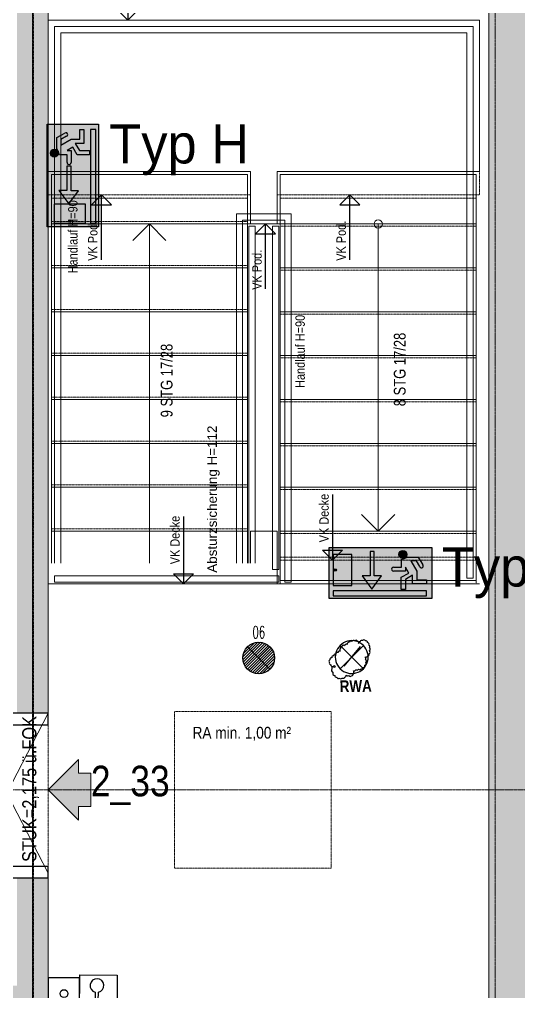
# Model space of a CAD drawing. Header units: millimetres. Extents: x -6934 to 80071, y -6018 to 26687.
# Drawn here: x 11667 to 14850, y 17163 to 23365 of the extents above; entities that cross this region are included whole.
import ezdxf
from ezdxf.enums import TextEntityAlignment as Align

# ---------------------------------------------------------------- set-up
doc = ezdxf.new("R2010")
doc.units = ezdxf.units.MM
for name, pattern in [('ALL_S18', [0.1, 0, -0.1]), ('AUSGEZOGEN', [0]), ('PUNKT2_S9', [0.35, 0.15, -0.1, 0, -0.1]), ('STRICHPUNKT2_S5', [0.48, 0.35, -0.13]), ('VERDECKT2_S2', [0.18, 0.1, -0.08])]:
    doc.linetypes.add(name, pattern=pattern)
for name, color, linetype, lineweight in [('Achsen', 30, 'STRICHPUNKT2_S5', 20), ('Beschriften', 7, 'AUSGEZOGEN', 13), ('Beschriftung Stiege', 7, 'AUSGEZOGEN', 13), ('Brandrauchentlüftung', 7, 'AUSGEZOGEN', 13), ('Decke', 7, 'AUSGEZOGEN', 25), ('Gefällebeton', 7, 'AUSGEZOGEN', 13), ('Geländer_ Handlauf', 7, 'AUSGEZOGEN', 13), ('Raum-Top-Beschriftung', 7, 'AUSGEZOGEN', 13), ('Text 1_1000', 7, 'AUSGEZOGEN', 13), ('Text 1_50', 7, 'AUSGEZOGEN', 13), ('Treppe', 7, 'AUSGEZOGEN', 13), ('Türen', 7, 'AUSGEZOGEN', 13), ('Wand Beton tragend', 253, 'AUSGEZOGEN', 35)]:
    doc.layers.add(name, color=color, linetype=linetype, lineweight=lineweight)
for name, color, linetype, true_color in [('din_SIBEL_10_emergency_lighting', 114, 'Continuous', 0x20a956), ('E_Aussparungen', 1, 'Continuous', 0xff0a0a), ('E_Beleuchtungstyp', 32, 'Continuous', 0xd05d0b), ('E_BMA', 1, 'Continuous', 0xff0f0f), ('E_Rauchmelder', 1, 'Continuous', 0xfb0404), ('ET_LEGENDE - Wohnung$0$810_AV_LE____T', 30, 'Continuous', 0xff870f)]:
    doc.layers.add(name, color=color, linetype=linetype, true_color=true_color)
doc.layers.add('din_SIBEL_51_typenumber', color=150, linetype='Continuous')
doc.layers.add('Feuerwehr', color=1, linetype='ALL_S18')
for name, color, linetype, lineweight, true_color in [('E_Bereiche', 1, 'Continuous', 25, 0xff0000), ('ET_SY_ATT1_T', 28, 'Continuous', 20, 0x0a0a0a), ('ET_SY_ATT2_T', 250, 'Continuous', 20, 0x141414), ('ET_SY_ATT3_T', 250, 'Continuous', 20, 0x121212)]:
    doc.layers.add(name, color=color, linetype=linetype, lineweight=lineweight, true_color=true_color)
doc.styles.add('ARIAL', font='arial.ttf')
doc.styles.add('ELEKTRO', font='ISOCP.SHX')
doc.styles.add('ET_LEGENDE - Wohnung$0$ROMANS', font='romans.shx', dxfattribs={"width": 0.6})
doc.styles.add('OIE-STANDARD', font='techb___.ttf')

# ---------------------------------------------------------------- blocks, each defined once
blk = doc.blocks.new('*U43')
h = blk.add_hatch()
h.set_pattern_fill('ANSI31', color=256, scale=5, style=0)
edge = h.paths.add_edge_path()
edge.add_arc((0, 0), 128.2, 0, 360)
at = {"color": 7}
for p, q in [((-90.7, 90.7), (90.7, -90.7)), ((-90.7, -90.7), (90.7, 90.7))]:
    blk.add_line(p, q, dxfattribs=at)
blk.add_circle((0, 0), 128.2, dxfattribs=at)
at = {"style": 'ET_LEGENDE - Wohnung$0$ROMANS', "width": 0.6, "flags": 1}
for tag, p in [('RAUMBUCHNUMMER', (1420.4, 2381.2)), ('ANLAGE', (1420.4, 2231.2))]:
    blk.add_attdef(tag, text='', height=100, dxfattribs=at).set_placement(p, align=Align.MIDDLE)
for tag, p in [('TEILANLAGE_NR', (1420.4, 2081.2)), ('KOMPONENTE', (1420.4, 1931.2)), ('KOMPONENTE_NR', (1420.4, 1781.2)), ('BEZEICHNUNG', (1420.4, 1631.2)), ('TYP', (1420.4, 1481.2)), ('HERSTELLER', (1420.4, 1331.2)), ('MODEL', (1420.4, 1181.2)), ('LEISTUNG_MAX', (1420.4, 1031.2)), ('SPEZIFISCH_1', (1420.4, 881.2)), ('SPEZIFISCH_2', (1420.4, 731.2)), ('SPEZIFISCH_3', (1420.4, 581.2)), ('SPEZIFISCH_4', (1420.4, 431.2)), ('SPEZIFISCH_5', (1420.4, 281.2)), ('GEWERKE_CODE', (1420.4, 131.2)), ('LV_POS', (1420.4, -18.8)), ('ZAEHLER', (1420.4, -168.8)), ('PLATZHALTER_1', (1420.4, -318.8)), ('PLATZHALTER_2', (1420.4, -468.8)), ('PLATZHALTER_3', (1420.4, -618.8)), ('JOBLISTE_VDMA', (1420.4, -768.8)), ('ET_SPEZIFISCH_1', (1420.4, -918.8)), ('ET_SPEZIFISCH_2', (1420.4, -1068.8)), ('ET_SPEZIFISCH_3', (1420.4, -1218.8)), ('ET_SPEZIFISCH_4', (1420.4, -1368.8)), ('ET_SPEZIFISCH_5', (1420.4, -1518.8)), ('ET_SPEZIFISCH_6', (1420.4, -1668.8)), ('ET_SPEZIFISCH_7', (1420.4, -1818.8))]:
    blk.add_attdef(tag, text='', height=100, dxfattribs=at).set_placement(p, align=Align.MIDDLE_CENTER)
at = {"layer": 'ET_LEGENDE - Wohnung$0$810_AV_LE____T', "style": 'ET_LEGENDE - Wohnung$0$ROMANS', "width": 0.6}
blk.add_attdef('NAME', text='', height=100, dxfattribs=at).set_placement((0, 128.2), align=Align.BOTTOM_CENTER)
blk = doc.blocks.new('ET_BS_DKM')
blk.add_lwpolyline([(-0.1, 0), (0.1, 0), (0.1, 0.2), (-0.1, 0.2)], close=True)
blk.add_circle((0, 0.1), 0.025)
at = {"layer": 'ET_SY_ATT1_T', "color": 0, "style": 'ELEKTRO', "width": 0.9}
blk.add_attdef('STRKR', text='', height=0.125, dxfattribs=at).set_placement((0.15, 0.1), align=Align.MIDDLE_LEFT)
at = {"layer": 'ET_SY_ATT2_T', "color": 0, "style": 'ELEKTRO', "width": 0.9}
for tag, p in [('HOEHE', (-0.15, 0.1)), ('TYP', (-0.15, -0.025)), ('LSTG', (-0.15, -0.15))]:
    blk.add_attdef(tag, text='', height=0.1, dxfattribs=at).set_placement(p, align=Align.MIDDLE_RIGHT)
at = {"layer": 'ET_SY_ATT3_T', "color": 0, "style": 'ELEKTRO', "width": 0.9}
for tag, p in [('SONSTIGES', (0.15, -0.0375)), ('MONTAGE', (0.15, -0.1625))]:
    blk.add_attdef(tag, text='', height=0.1, dxfattribs=at).set_placement(p, align=Align.MIDDLE_LEFT)
at = {"layer": 'ET_SY_ATT3_T', "color": 0, "style": 'ELEKTRO', "width": 0.9, "flags": 1}
for tag, p in [('BEZEICH', (0.15, -0.2875)), ('RAUM', (0.15, -0.4125))]:
    blk.add_attdef(tag, text='', height=0.1, dxfattribs=at).set_placement(p, align=Align.MIDDLE_LEFT)
at = {"layer": 'ET_SY_ATT3_T', "style": 'ELEKTRO', "width": 0.9, "flags": 1}
blk.add_attdef('INST', text='', height=0.1, dxfattribs=at).set_placement((0.15, -0.5375), align=Align.MIDDLE_LEFT)
blk = doc.blocks.new('*U63')
blk.add_lwpolyline([(-100, 100), (100, 100), (100, -100), (-100, -100)], close=True)
at = {"linetype": 'ByBlock'}
blk.add_lwpolyline([(-17.3, 8.3), (-17.3, -77.7), (24.3, -77.7), (24.3, -64.5), (2.1, -64.5), (2.1, -57.6), (24.3, -57.6), (24.3, -49.9), (2.1, -49.9), (2.1, -43.7), (24.3, -43.7), (24.3, -36.7), (0, -36.7), (0, 7.8)], dxfattribs=at)
blk.add_arc((-7.7, 43.3), 36.3, 282.3256, 254.6725, dxfattribs=at)
at = {"style": 'ET_LEGENDE - Wohnung$0$ROMANS', "width": 0.6, "flags": 1}
for tag, p in [('RAUMBUCHNUMMER', (-0.2, -465.7)), ('ANLAGE', (-0.2, -615.7))]:
    blk.add_attdef(tag, text='', height=100, dxfattribs=at).set_placement(p, align=Align.MIDDLE)
for tag, p in [('TEILANLAGE_NR', (-0.2, -765.7)), ('KOMPONENTE', (-0.2, -915.7)), ('KOMPONENTE_NR', (-0.2, -1065.7)), ('BEZEICHNUNG', (-0.2, -1215.7)), ('TYP', (-0.2, -1365.7)), ('HERSTELLER', (-0.2, -1515.7)), ('MODEL', (-0.2, -1665.7)), ('LEISTUNG_MAX', (-0.2, -1815.7)), ('SPEZIFISCH_1', (-0.2, -1965.7)), ('SPEZIFISCH_2', (-0.2, -2115.7)), ('SPEZIFISCH_3', (-0.2, -2265.7)), ('SPEZIFISCH_4', (-0.2, -2415.7)), ('SPEZIFISCH_5', (-0.2, -2565.7)), ('GEWERKE_CODE', (-0.2, -2715.7)), ('LV_POS', (-0.2, -2865.7)), ('ZAEHLER', (-0.2, -3015.7)), ('PLATZHALTER_1', (-0.2, -3165.7)), ('PLATZHALTER_2', (-0.2, -3315.7)), ('PLATZHALTER_3', (-0.2, -3465.7)), ('JOBLISTE_VDMA', (-0.2, -3615.7)), ('ET_SPEZIFISCH_1', (-0.2, -3765.7)), ('ET_SPEZIFISCH_2', (-0.2, -3915.7)), ('ET_SPEZIFISCH_3', (-0.2, -4065.7)), ('ET_SPEZIFISCH_4', (-0.2, -4215.7)), ('ET_SPEZIFISCH_5', (-0.2, -4365.7)), ('ET_SPEZIFISCH_6', (-0.2, -4515.7)), ('ET_SPEZIFISCH_7', (-0.2, -4665.7))]:
    blk.add_attdef(tag, text='', height=100, dxfattribs=at).set_placement(p, align=Align.MIDDLE_CENTER)
blk = doc.blocks.new('Brandmelder-A0QFUJWP4H', base_point=(-421.957, 194.859))
at = {"color": 0, "linetype": 'ByBlock', "lineweight": -2, "ltscale": 0.25}
for p, q in [((-421.649, 196.651), (-421.74, 196.547)), ((-421.546, 196.741), (-421.649, 196.651)), ((-420.907, 195.908), (-421.649, 196.651)), ((-421.432, 196.817), (-421.546, 196.741)), ((-421.309, 196.878), (-421.432, 196.817)), ((-421.179, 196.922), (-421.309, 196.878)), ((-421.044, 196.949), (-421.179, 196.922)), ((-420.907, 196.958), (-421.044, 196.949)), ((-420.77, 196.949), (-420.907, 196.958)), ((-420.907, 195.909), (-420.165, 196.651)), ((-420.635, 196.922), (-420.77, 196.949)), ((-420.505, 196.878), (-420.635, 196.922)), ((-420.382, 196.817), (-420.505, 196.878)), ((-420.268, 196.741), (-420.382, 196.817)), ((-420.165, 196.651), (-420.268, 196.741)), ((-420.074, 196.547), (-420.165, 196.651)), ((-421.948, 196.045), (-421.957, 195.908)), ((-421.921, 196.18), (-421.948, 196.045)), ((-421.877, 196.31), (-421.921, 196.18)), ((-421.816, 196.433), (-421.877, 196.31)), ((-421.74, 196.547), (-421.816, 196.433)), ((-419.998, 196.433), (-420.074, 196.547)), ((-419.937, 196.31), (-419.998, 196.433)), ((-419.893, 196.18), (-419.937, 196.31)), ((-419.866, 196.045), (-419.893, 196.18)), ((-419.857, 195.908), (-419.866, 196.045)), ((-421.957, 195.908), (-421.948, 195.771)), ((-421.948, 195.771), (-421.921, 195.637)), ((-421.921, 195.637), (-421.877, 195.507)), ((-421.877, 195.507), (-421.816, 195.383)), ((-421.816, 195.383), (-421.74, 195.269)), ((-420.907, 195.908), (-421.649, 195.166)), ((-420.907, 195.908), (-420.166, 195.165)), ((-420.074, 195.269), (-419.998, 195.383)), ((-419.998, 195.383), (-419.937, 195.507)), ((-419.937, 195.507), (-419.893, 195.637)), ((-419.893, 195.637), (-419.866, 195.771)), ((-419.866, 195.771), (-419.857, 195.908)), ((-421.74, 195.269), (-421.649, 195.166)), ((-421.649, 195.166), (-421.546, 195.075)), ((-421.546, 195.075), (-421.432, 194.999)), ((-421.432, 194.999), (-421.309, 194.938)), ((-421.309, 194.938), (-421.179, 194.894)), ((-421.179, 194.894), (-421.044, 194.868)), ((-421.044, 194.868), (-420.907, 194.859)), ((-420.907, 194.859), (-420.77, 194.868)), ((-420.77, 194.868), (-420.635, 194.894)), ((-420.635, 194.894), (-420.505, 194.938)), ((-420.505, 194.938), (-420.382, 194.999)), ((-420.382, 194.999), (-420.268, 195.075)), ((-420.268, 195.075), (-420.165, 195.166)), ((-420.165, 195.166), (-420.074, 195.269))]:
    blk.add_line(p, q, dxfattribs=at)
blk = doc.blocks.new('deckendosen')
at = {"layer": 'E_Aussparungen'}
for p, q in [((1133.1, 38877.7), (1133.1, 38877.7)), ((1148.5, 38880.9), (1148.5, 38880.9)), ((1176.9, 38901.3), (1176.9, 38901.3)), ((1192.3, 38906.2), (1192.3, 38906.2)), ((1208.6, 38910.2), (1208.6, 38910.2)), ((1224, 38907.8), (1224, 38907.8)), ((1229.7, 38893.2), (1229.7, 38893.2)), ((1239.5, 38905.4), (1239.5, 38905.4)), ((1254.1, 38911.1), (1254.1, 38911.1)), ((1270.3, 38910.3), (1270.3, 38910.3)), ((1283.4, 38899.8), (1283.4, 38899.8)), ((1291.5, 38885.2), (1291.5, 38885.2)), ((1084.4, 38820.8), (1084.4, 38820.8)), ((1095.7, 38831.4), (1095.7, 38831.4)), ((1109.5, 38840.3), (1109.5, 38840.3)), ((1122.5, 38849.2), (1122.5, 38849.2)), ((1124.1, 38864.7), (1124.1, 38864.7)), ((1140, 38864.1), (1244.7, 38759.5)), ((1145.2, 38759.3), (1242, 38876.5)), ((1292.4, 38832.4), (1292.4, 38832.4)), ((1294.8, 38851.9), (1294.8, 38851.9)), ((1295.6, 38868.9), (1295.6, 38868.9)), ((1058.4, 38781.8), (1058.4, 38781.8)), ((1061.6, 38797.2), (1061.6, 38797.2)), ((1066.5, 38768.8), (1066.5, 38768.8)), ((1072.2, 38810.2), (1072.2, 38810.2)), ((1268, 38814.5), (1268, 38814.5)), ((1268.1, 38765.8), (1268.1, 38765.8)), ((1272.1, 38799.1), (1272.1, 38799.1)), ((1273.7, 38780.4), (1273.7, 38780.4)), ((1282.6, 38818.6), (1282.6, 38818.6)), ((1073.1, 38742.8), (1073.1, 38742.8)), ((1078.8, 38724.1), (1078.8, 38724.1)), ((1079.6, 38759.1), (1079.6, 38759.1)), ((1079.6, 38756.6), (1079.6, 38756.6)), ((1090.2, 38705.5), (1090.2, 38705.5)), ((1095, 38758.3), (1095, 38758.3)), ((1157.6, 38708), (1157.6, 38708)), ((1173.1, 38704.8), (1173.1, 38704.8)), ((1199.1, 38717), (1199.1, 38717)), ((1199.8, 38732.4), (1199.8, 38732.4)), ((1213.7, 38741.3), (1213.7, 38741.3)), ((1229.9, 38742.2), (1229.9, 38742.2)), ((1245.3, 38744.6), (1245.3, 38744.6)), ((1258.3, 38752.8), (1258.3, 38752.8)), ((1102.4, 38694.1), (1102.4, 38694.1)), ((1117, 38690.1), (1117, 38690.1)), ((1134.1, 38690.1), (1134.1, 38690.1)), ((1148.7, 38695.8), (1148.7, 38695.8)), ((1189.3, 38703.2), (1189.3, 38703.2))]:
    blk.add_line(p, q, dxfattribs=at)
for centre, radius, start, end in [((1133.1, 38868.1), 9.63, 90.53648, 200.53648), ((1141.9, 38873.9), 9.63, 46.94344, 156.94344), ((1158.4, 38879.5), 9.98, 61.61254, 171.61254), ((1174.6, 38889.9), 11.6, 78.30799, 188.30799), ((1186.3, 38898.3), 9.88, 52.57741, 162.57741), ((1201.9, 38902.5), 10.2, 49.08945, 159.08945), ((1215.5, 38903.6), 9.54, 26.09558, 136.09558), ((1221.8, 38898.5), 9.57, 326.32534, 76.32534), ((1238.9, 38895.9), 9.52, 86.38421, 196.38421), ((1248.8, 38903.1), 9.58, 56.30076, 166.30076), ((1261.9, 38905), 9.93, 32.20055, 142.20055), ((1273.2, 38900.5), 10.2, 355.98643, 105.98643), ((1282.3, 38889.6), 10.2, 334.13357, 84.13357), ((1287.9, 38875.6), 10.2, 319.1067, 69.1067), ((1082, 38811.2), 9.84, 75.95927, 185.95927), ((1093.7, 38822.1), 9.47, 77.92312, 187.92312), ((1105.8, 38831), 10, 67.95046, 177.95046), ((1119.2, 38840.2), 9.63, 69.55221, 179.55221), ((1128.7, 38856.4), 9.47, 119.05091, 229.0509), ((1282.7, 38828.9), 10.3, 269.82865, 19.82865), ((1286.8, 38843), 12, 297.93158, 47.93158), ((1289.2, 38860.7), 10.4, 302.33365, 52.33365), ((1065.4, 38788.4), 9.62, 113.16682, 223.16682), ((1067, 38778.1), 9.35, 157.08358, 267.08358), ((1071.5, 38800), 10.2, 85.94967, 195.94967), ((1076.5, 38768.5), 9.92, 178.20898, 288.20898), ((1258.6, 38762.7), 9.92, 268.17428, 18.17428), ((1273.9, 38821.6), 9.27, 230.57666, 340.57666), ((1264.7, 38805.3), 9.74, 319.81435, 69.81435), ((1265.8, 38775.1), 9.57, 283.79887, 33.79887), ((1266.4, 38789.2), 11.4, 310.03578, 60.03578), ((1082.5, 38735.5), 11.9, 142.00043, 252.00043), ((1081.2, 38747.5), 9.31, 99.84625, 209.84625), ((1091, 38718.8), 13.3, 156.40759, 266.40759), ((1087.9, 38752), 9.48, 41.06673, 151.06673), ((1087.6, 38764.1), 9.44, 212.05153, 322.05153), ((1100.3, 38704.1), 10.2, 172.0554, 282.0554), ((1148.9, 38705), 9.22, 268.79093, 18.79093), ((1166.5, 38711.8), 9.63, 203.18077, 313.18077), ((1181.8, 38709.6), 9.97, 209.35548, 319.35548), ((1189.3, 38713.5), 10.3, 269.82679, 19.82679), ((1194, 38725), 9.43, 302.04697, 52.04697), ((1203.6, 38741.7), 10, 247.95046, 357.95046), ((1221.5, 38747.4), 9.93, 217.92251, 327.92251), ((1236.8, 38748.8), 9.54, 224.02943, 334.02943), ((1249, 38753.2), 9.36, 247.05127, 357.05127), ((1111.1, 38697.2), 9.27, 199.54755, 309.54755), ((1125.5, 38696.1), 10.4, 215.06211, 325.06211), ((1139.4, 38698.1), 9.58, 236.29965, 346.29965)]:
    blk.add_arc(centre, radius, start, end, dxfattribs=at)
blk = doc.blocks.new('9809550')
at = {"color": 18, "lineweight": 30, "true_color": 0x000000}
for points in [[(423921.7, 99168.8), (423956.8, 99168.8), (423956.8, 99202.9), (423984.5, 99214.5), (424033.7, 99214.5), (424053.8, 99178.3)], [(424040.2, 99170.9), (424025.2, 99196.7), (423999.7, 99196.8), (424026.2, 99150.3), (424026.2, 99110.9), (424070.2, 99110.9), (424070.2, 99092.3), (424007.5, 99092.3), (424007.5, 99131.7), (423975, 99113.1), (423975, 99067), (423956.5, 99067), (423956.5, 99122.4), (423990.5, 99141.9), (423975.1, 99168.8), (423975.1, 99150.2), (423921.7, 99150.3)]]:
    blk.add_lwpolyline(points, dxfattribs=at)
blk.add_circle((423963.6, 99225.9), 18.1, dxfattribs=at)
for centre, radius, start, end in [((423921.7, 99159.5), 9.27, 89.9849, 270.0151), ((424047.8, 99173.1), 7.96, 195.7299, 41.4005)]:
    blk.add_arc(centre, radius, start, end, dxfattribs=at)
blk = doc.blocks.new('RIVO_ARR_left')
at = {"true_color": 0x56c81e}
h = blk.add_hatch(color=72, dxfattribs=at)
h.dxf.hatch_style = 1
h.paths.add_polyline_path([(2487.16, 1644.96), (2487.16, 1636.12), (2504.83, 1636.12), (2504.83, 1644.96)])
h.paths.add_polyline_path([(2497.62, 1641.55), (2497.63, 1640.85), (2493.39, 1640.85), (2493.39, 1639.56), (2491.13, 1641.24), (2493.4, 1642.94), (2493.4, 1641.55)], flags=16)
h.paths.add_polyline_path([(2498.26, 1641.55), (2499.6, 1641.55), (2499.6, 1642.85), (2500.12, 1643.09, -0.535619), (2499.17, 1643.72, -1), (2500.55, 1643.72, -0.302406), (2500.12, 1643.09), (2500.66, 1643.29), (2502.53, 1643.29), (2503.29, 1641.91, -1.25347), (2502.78, 1641.63), (2502.2, 1642.61), (2501.24, 1642.61), (2502.24, 1640.84), (2502.24, 1639.34), (2503.92, 1639.34), (2503.92, 1638.63), (2501.53, 1638.63), (2501.53, 1640.13), (2500.29, 1639.43), (2500.29, 1637.67), (2499.59, 1637.67), (2499.59, 1639.78), (2500.88, 1640.52), (2500.3, 1641.55), (2500.3, 1640.84), (2498.26, 1640.84, -1)], flags=16)
h.paths.add_polyline_path([(2491.07, 1638.39), (2487.82, 1638.39), (2487.82, 1643.74), (2491.07, 1643.74)], flags=16)
h.paths.add_polyline_path([(2503.92, 1637.48), (2503.92, 1636.57), (2487.82, 1636.57), (2487.82, 1637.48)], flags=16)
h.paths.add_polyline_path([(2488.38, 1641.07, -1), (2488, 1641.07, -1)], flags=0)
at = {"true_color": 0xffffff}
h = blk.add_hatch(color=7, dxfattribs=at)
h.dxf.hatch_style = 1
h.paths.add_polyline_path([(2500.55, 1643.72, 1), (2499.17, 1643.72, 1)])
h = blk.add_hatch(color=7, dxfattribs=at)
h.dxf.hatch_style = 1
h.paths.add_polyline_path([(2487.82, 1638.39), (2491.07, 1638.39), (2491.07, 1643.74), (2487.82, 1643.74)])
h.paths.add_polyline_path([(2488.38, 1641.07, -1), (2488, 1641.07, -1)], flags=16)
h = blk.add_hatch(color=7, dxfattribs=at)
h.dxf.hatch_style = 1
h.paths.add_polyline_path([(2493.39, 1639.56), (2493.39, 1640.85), (2497.63, 1640.85), (2497.62, 1641.55), (2493.4, 1641.55), (2493.4, 1642.94), (2491.13, 1641.24)])
h = blk.add_hatch(color=7, dxfattribs=at)
h.dxf.hatch_style = 1
h.paths.add_polyline_path([(2500.88, 1640.52), (2499.59, 1639.78), (2499.59, 1637.67), (2500.29, 1637.67), (2500.29, 1639.43), (2501.53, 1640.13), (2501.53, 1638.63), (2503.92, 1638.63), (2503.92, 1639.34), (2502.24, 1639.34), (2502.24, 1640.84), (2501.24, 1642.61), (2502.2, 1642.61), (2502.78, 1641.63, 1.25347), (2503.29, 1641.91), (2502.53, 1643.29), (2500.66, 1643.29), (2499.6, 1642.85), (2499.6, 1641.55), (2498.26, 1641.55, 1), (2498.26, 1640.84), (2500.3, 1640.84), (2500.3, 1641.55)])
h = blk.add_hatch(color=7, dxfattribs=at)
h.dxf.hatch_style = 1
h.paths.add_polyline_path([(2488.38, 1641.07, 1), (2488, 1641.07, 1)])
h = blk.add_hatch(color=7, dxfattribs=at)
h.dxf.hatch_style = 1
h.paths.add_polyline_path([(2487.82, 1637.48), (2487.82, 1636.57), (2503.92, 1636.57), (2503.92, 1637.48)])
blk.add_lwpolyline([(2487.16, 1644.96), (2504.83, 1644.96), (2504.83, 1636.12), (2487.16, 1636.12)], close=True)
at = {"color": 18, "lineweight": 30, "true_color": 0x000000}
for points in [[(2491.07, 1643.74), (2487.82, 1643.74), (2487.82, 1638.39), (2491.07, 1638.39)], [(2503.92, 1637.48), (2487.82, 1637.48), (2487.82, 1636.57), (2503.92, 1636.57)]]:
    blk.add_lwpolyline(points, close=True, dxfattribs=at)
blk.add_lwpolyline([(2497.62, 1641.55), (2493.4, 1641.55), (2493.4, 1642.94), (2491.13, 1641.24), (2493.39, 1639.56), (2493.39, 1640.85), (2497.63, 1640.85), (2497.62, 1641.55)], dxfattribs=at)
blk.add_circle((2488.19, 1641.07), 0.19, dxfattribs=at)
at = {"xscale": 0.0381026673526157, "yscale": 0.0381026673526157, "zscale": 0.0381026673526157}
blk.add_blockref('9809550', (-13654.29, -2137.05), dxfattribs=at)
blk = doc.blocks.new('RIVO_ARR_down')
at = {"true_color": 0x56c81e}
h = blk.add_hatch(color=72, dxfattribs=at)
h.dxf.hatch_style = 1
h.paths.add_polyline_path([(2487.16, 1656.78), (2487.16, 1647.95), (2504.83, 1647.95), (2504.83, 1656.78)])
h.paths.add_polyline_path([(2496.19, 1651.84), (2494.51, 1649.58), (2492.81, 1651.85), (2494.2, 1651.85), (2494.2, 1656.07), (2494.9, 1656.08), (2494.9, 1651.84)], flags=16)
h.paths.add_polyline_path([(2498.26, 1653.37), (2499.6, 1653.37), (2499.6, 1654.67), (2500.12, 1654.91, -0.535619), (2499.17, 1655.55, -1), (2500.55, 1655.55, -0.302406), (2500.12, 1654.91), (2500.66, 1655.11), (2502.53, 1655.11), (2503.29, 1653.73, -1.25347), (2502.78, 1653.45), (2502.2, 1654.43), (2501.24, 1654.44), (2502.24, 1652.67), (2502.24, 1651.16), (2503.92, 1651.16), (2503.92, 1650.46), (2501.53, 1650.46), (2501.53, 1651.96), (2500.29, 1651.25), (2500.29, 1649.49), (2499.59, 1649.49), (2499.59, 1651.6), (2500.88, 1652.34), (2500.3, 1653.37), (2500.3, 1652.66), (2498.26, 1652.67, -1)], flags=16)
h.paths.add_polyline_path([(2503.92, 1649.3), (2503.92, 1648.39), (2487.82, 1648.39), (2487.82, 1649.3)], flags=16)
h.paths.add_polyline_path([(2491.07, 1650.21), (2487.82, 1650.21), (2487.82, 1655.56), (2491.07, 1655.56)], flags=16)
h.paths.add_polyline_path([(2488, 1652.89, -1), (2488.38, 1652.89, -1)], flags=0)
at = {"true_color": 0xffffff}
h = blk.add_hatch(color=7, dxfattribs=at)
h.dxf.hatch_style = 1
h.paths.add_polyline_path([(2487.82, 1655.56), (2487.82, 1650.21), (2491.07, 1650.21), (2491.07, 1655.56)])
h.paths.add_polyline_path([(2488.38, 1652.89, -1), (2488, 1652.89, -1)], flags=16)
h = blk.add_hatch(color=7, dxfattribs=at)
h.dxf.hatch_style = 1
h.paths.add_polyline_path([(2494.9, 1651.84), (2494.9, 1656.08), (2494.2, 1656.07), (2494.2, 1651.85), (2492.81, 1651.85), (2494.51, 1649.58), (2496.19, 1651.84)])
h = blk.add_hatch(color=7, dxfattribs=at)
h.dxf.hatch_style = 1
h.paths.add_polyline_path([(2499.6, 1653.37), (2498.26, 1653.37, 1), (2498.26, 1652.67), (2500.3, 1652.66), (2500.3, 1653.37), (2500.88, 1652.34), (2499.59, 1651.6), (2499.59, 1649.49), (2500.29, 1649.49), (2500.29, 1651.25), (2501.53, 1651.96), (2501.53, 1650.46), (2503.92, 1650.46), (2503.92, 1651.16), (2502.24, 1651.16), (2502.24, 1652.67), (2501.24, 1654.44), (2502.2, 1654.43), (2502.78, 1653.45, 1.25347), (2503.29, 1653.73), (2502.53, 1655.11), (2500.66, 1655.11), (2499.6, 1654.67)])
h = blk.add_hatch(color=7, dxfattribs=at)
h.dxf.hatch_style = 1
h.paths.add_polyline_path([(2499.17, 1655.55, 1), (2500.55, 1655.55, 1)])
h = blk.add_hatch(color=7, dxfattribs=at)
h.dxf.hatch_style = 1
h.paths.add_polyline_path([(2488, 1652.89, 1), (2488.38, 1652.89, 1)])
h = blk.add_hatch(color=7, dxfattribs=at)
h.dxf.hatch_style = 1
h.paths.add_polyline_path([(2487.82, 1649.3), (2487.82, 1648.39), (2503.92, 1648.39), (2503.92, 1649.3)])
blk.add_lwpolyline([(2487.16, 1656.78), (2504.83, 1656.78), (2504.83, 1647.95), (2487.16, 1647.95)], close=True)
at = {"color": 18, "lineweight": 30, "true_color": 0x000000}
for points in [[(2491.07, 1655.56), (2487.82, 1655.56), (2487.82, 1650.21), (2491.07, 1650.21)], [(2503.92, 1649.3), (2487.82, 1649.3), (2487.82, 1648.39), (2503.92, 1648.39)]]:
    blk.add_lwpolyline(points, close=True, dxfattribs=at)
blk.add_lwpolyline([(2494.2, 1656.07), (2494.2, 1651.85), (2492.81, 1651.85), (2494.51, 1649.58), (2496.19, 1651.84), (2494.9, 1651.84), (2494.9, 1656.08), (2494.2, 1656.07)], dxfattribs=at)
blk.add_circle((2488.19, 1652.89), 0.19, dxfattribs=at)
at = {"xscale": 0.0381026673526157, "yscale": 0.0381026673526157, "zscale": 0.0381026673526157}
blk.add_blockref('9809550', (-13654.29, -2125.22), dxfattribs=at)

msp = doc.modelspace()

# ---------------------------------------------------------------- hatches: boundary and pattern name
at = {"layer": 'Raum-Top-Beschriftung', "linetype": 'AUSGEZOGEN', "lineweight": 13, "transparency": 33554687}
msp.add_hatch(color=253, dxfattribs=at).paths.add_polyline_path([(11850.4, 18450), (12043.1, 18257.3), (12043.1, 18343.1), (12122.4, 18343.1), (12122.4, 18556.9), (12043.1, 18556.9), (12043.1, 18642.7)])
at = {"layer": 'Wand Beton tragend', "linetype": 'AUSGEZOGEN', "lineweight": 13, "true_color": 0xe92222, "transparency": 33554687}
h = msp.add_hatch(color=22, dxfattribs=at)
h.paths.add_polyline_path([(14660.4, 24200), (14660.4, 16120), (15100.4, 16120), (15100.4, 24200)])
h.paths.add_polyline_path([(14660.4, 3480), (14660.4, 0), (15100.4, 0), (15100.4, 3480)])
h.paths.add_polyline_path([(15100.4, 4580), (15100.4, 10189.7), (14660.4, 10189.7), (14660.4, 8500), (14980.4, 8500), (14980.4, 8300), (14660.4, 8300), (14660.4, 4580)])
h.paths.add_polyline_path([(14660.4, 14520), (14660.4, 11789.7), (15100.4, 11789.7), (15100.4, 14520)])
at = {"layer": 'Wand Beton tragend', "linetype": 'AUSGEZOGEN', "lineweight": 13, "transparency": 33554687}
h = msp.add_hatch(color=94, dxfattribs=at)
h.paths.add_polyline_path([(11850.4, 18939), (11850.4, 24080), (11650.4, 24080), (11650.4, 18939)])
h.paths.add_polyline_path([(11850.4, 17200), (11850.4, 17889), (11650.4, 17889), (11650.4, 17200)])
msp.add_hatch(color=94, dxfattribs=at).paths.add_polyline_path([(9185.4, 17000), (11850.4, 17000), (11850.4, 17200), (9285.4, 17200), (9185.4, 17200)])

# ---------------------------------------------------------------- linework, layer by layer
at = {"layer": 'Achsen', "color": 8, "linetype": 'PUNKT2_S9', "lineweight": 13, "transparency": 33554687}
for p, q in [((11750.4, 26378.9), (11750.4, -2518.4)), ((14700.4, 26378.9), (14700.4, -2518.4)), ((-3882.1, 18450), (49404, 18450))]:
    msp.add_line(p, q, dxfattribs=at)
at = {"layer": 'Beschriften', "color": 7, "linetype": 'AUSGEZOGEN', "lineweight": -3, "transparency": 33554687}
for points in [[(12358.6, 23743.3), (12358.6, 23360), (12294.9, 23423.6), (12422.2, 23423.6)], [(12358.6, 23360), (12422.2, 23423.6)], [(12189.4, 22245.2), (12125.8, 22181.6), (12253.1, 22181.6)], [(12189.4, 21832.4), (12189.4, 22245.2), (12253.1, 22181.6)], [(13773.3, 22245.2), (13709.7, 22181.6), (13836.9, 22181.6)], [(13773.3, 21832.4), (13773.3, 22245.2), (13836.9, 22181.6)], [(13236.7, 21647.4), (13236.7, 22060.2), (13173, 21996.6), (13300.3, 21996.6)], [(13236.7, 22060.2), (13300.3, 21996.6)], [(13664.3, 20333.5), (13664.3, 19915.2), (13600.6, 19978.9), (13727.9, 19978.9)], [(12713.4, 20193.5), (12713.4, 19765.2), (12777, 19828.9)], [(13664.3, 19915.2), (13727.9, 19978.9)], [(12713.4, 19765.2), (12649.7, 19828.9), (12777, 19828.9)]]:
    msp.add_lwpolyline(points, dxfattribs=at)
at = {"layer": 'Brandrauchentlüftung', "color": 7, "linetype": 'VERDECKT2_S2', "lineweight": 5, "transparency": 33554687}
for p, q in [((12655.3, 17950), (12655.3, 18950)), ((12655.3, 18950), (13655.3, 18950)), ((13655.3, 18950), (13655.3, 17950)), ((13655.3, 17950), (12655.3, 17950))]:
    msp.add_line(p, q, dxfattribs=at)
at = {"layer": 'Decke', "color": 7, "linetype": 'VERDECKT2_S2', "lineweight": 5, "transparency": 33554687}
for p, q in [((14600.4, 23360), (11850.4, 23360)), ((11850.4, 23360), (11850.4, 22245.2)), ((14600.4, 22245.2), (14600.4, 23360)), ((11850.4, 22395.2), (13140.4, 22395.2)), ((13310.4, 22395.2), (14600.4, 22395.2)), ((11850.4, 22245.2), (13140.4, 22245.2)), ((13140.4, 22245.2), (13140.4, 22060.2)), ((13310.4, 22060.2), (13310.4, 22245.2)), ((13310.4, 22245.2), (14600.4, 22245.2)), ((13140.4, 22060.2), (13310.4, 22060.2)), ((13330.4, 19765.2), (13330.4, 19915.2)), ((13330.4, 19915.2), (14600.4, 19915.2)), ((11850.4, 19765.2), (13330.4, 19765.2))]:
    msp.add_line(p, q, dxfattribs=at)
at = {"layer": 'Decke', "color": 7, "linetype": 'AUSGEZOGEN', "lineweight": 5, "transparency": 33554687}
for p, q in [((13140.4, 22060.2), (13140.4, 22395.2)), ((13310.4, 22060.2), (13310.4, 22395.2)), ((13120.4, 22060.3), (13330.4, 22060.2))]:
    msp.add_line(p, q, dxfattribs=at)
for points in [[(13140.4, 22395.2), (11850.4, 22395.2), (11850.4, 23360), (14600.4, 23360)], [(14600.4, 23360), (14600.4, 22395.2), (13310.4, 22395.2)]]:
    msp.add_lwpolyline(points, dxfattribs=at)
at = {"layer": 'Feuerwehr', "color": 31, "linetype": 'VERDECKT2_S2', "lineweight": 35, "transparency": 33554687}
msp.add_line((11755, 17126.2), (11755, 23990), dxfattribs=at)
at = {"layer": 'Gefällebeton', "color": 59, "linetype": 'AUSGEZOGEN', "lineweight": 9, "transparency": 33554687}
msp.add_lwpolyline([(11850.4, 18939), (11585.4, 18429), (11850.4, 17919)], dxfattribs=at)
at = {"layer": 'Geländer_ Handlauf', "color": 7, "linetype": 'AUSGEZOGEN', "lineweight": 5, "transparency": 33554687}
for p, q in [((11890.4, 23320), (14560.4, 23320)), ((11890.4, 19896.6), (11890.4, 23320)), ((14560.4, 23320), (14560.4, 19800)), ((11930.4, 23280), (14520.4, 23280)), ((11930.4, 19896.6), (11930.4, 23280)), ((14520.4, 23280), (14520.4, 19800)), ((13400.4, 22125.3), (13050.4, 22125.3)), ((13050.4, 22125.3), (13050.4, 19896.6)), ((13360.4, 22085.2), (13090.4, 22085.2)), ((13090.4, 22085.2), (13090.4, 19896.6)), ((13360.4, 19775.2), (13360.4, 22085.2)), ((13400.4, 19775.2), (13400.4, 22125.3)), ((13130.4, 22045.3), (13170.4, 22045.3)), ((13130.4, 19896.6), (13130.4, 22045.3)), ((13170.4, 22045.3), (13170.4, 19896.6)), ((13280.4, 22045.3), (13320.4, 22045.3)), ((13280.4, 19855.2), (13280.4, 22045.3)), ((13320.4, 22045.3), (13320.4, 19855.2)), ((13320.4, 19855.2), (13280.4, 19855.2)), ((11890.4, 19775.2), (11890.4, 19815.2)), ((11890.4, 19815.2), (13320.4, 19815.2)), ((13320.4, 19815.2), (13320.4, 19775.2)), ((14560.4, 19800), (14520.4, 19800)), ((13320.4, 19775.2), (11890.4, 19775.2)), ((13360.4, 19775.2), (13400.4, 19775.2))]:
    msp.add_line(p, q, dxfattribs=at)
at = {"layer": 'Raum-Top-Beschriftung', "color": 7, "linetype": 'AUSGEZOGEN', "lineweight": 13, "transparency": 33554687}
for p, q in [((11850.4, 18450), (12043.1, 18642.7)), ((12043.1, 18642.7), (12043.1, 18556.9)), ((12043.1, 18556.9), (12122.4, 18556.9)), ((12122.4, 18556.9), (12122.4, 18343.1)), ((11850.4, 18450), (12043.1, 18257.3)), ((12043.1, 18257.3), (12043.1, 18343.1)), ((12043.1, 18343.1), (12122.4, 18343.1))]:
    msp.add_line(p, q, dxfattribs=at)
at = {"layer": 'Treppe', "color": 7, "linetype": 'VERDECKT2_S2', "lineweight": 5, "transparency": 33554687}
for p, q in [((11870.4, 22375.2), (11870.4, 19896.6)), ((13120.4, 22375.2), (11870.4, 22375.2)), ((13120.4, 19896.6), (13120.4, 22375.2)), ((13120.4, 22225.2), (11870.4, 22225.2)), ((13330.4, 22225.2), (14580.4, 22225.2)), ((13330.4, 19765.2), (13330.4, 22225.2)), ((14580.4, 22225.2), (14580.4, 19765.2)), ((11870.4, 22075.3), (13120.4, 22075.3)), ((14580.4, 22045.2), (13330.4, 22045.2)), ((11870.4, 21795.3), (13120.4, 21795.3)), ((14580.4, 21765.2), (13330.4, 21765.2)), ((11870.4, 21515.3), (13120.4, 21515.3)), ((13330.4, 21485.2), (14580.4, 21485.2)), ((13120.4, 21235.3), (11870.4, 21235.3)), ((14580.4, 21205.2), (13330.4, 21205.2)), ((13120.4, 20955.2), (11870.4, 20955.2)), ((13330.4, 20925.2), (14580.4, 20925.2)), ((13120.4, 20675.3), (11870.4, 20675.3)), ((13330.4, 20645.2), (14580.4, 20645.2)), ((11870.4, 20395.3), (13120.4, 20395.3)), ((13330.4, 20365.2), (14580.4, 20365.2)), ((11870.4, 20115.3), (13120.4, 20115.3)), ((13330.4, 20085.2), (14580.4, 20085.2)), ((13330.4, 19935.2), (14580.4, 19935.2)), ((14580.4, 19765.2), (13330.4, 19765.2))]:
    msp.add_line(p, q, dxfattribs=at)
at = {"layer": 'Treppe', "color": 7, "linetype": 'AUSGEZOGEN', "lineweight": 5, "transparency": 33554687}
for p, q in [((11870.4, 22375.2), (11870.4, 19896.6)), ((13120.4, 22375.2), (11870.4, 22375.2)), ((13120.4, 19896.6), (13120.4, 22375.2)), ((13330.4, 22375.2), (14580.4, 22375.2)), ((13330.4, 19785.2), (13330.4, 22375.2)), ((14580.4, 22375.2), (14580.4, 19785.2)), ((11870.4, 22060.3), (13120.4, 22060.3)), ((12495.4, 22060.3), (12389.3, 21954.2)), ((12495.4, 22060.3), (12601.5, 21954.2)), ((12495.4, 19896.6), (12495.4, 22060.3)), ((13330.4, 22060.2), (14580.4, 22060.2)), ((13955.4, 22060.2), (13955.4, 20100.3)), ((11870.4, 21780.2), (13120.4, 21780.2)), ((14580.4, 21780.2), (13330.4, 21780.2)), ((13120.4, 21500.3), (11870.4, 21500.3)), ((14580.4, 21500.3), (13330.4, 21500.3)), ((11870.4, 21220.3), (13120.4, 21220.3)), ((14580.4, 21220.3), (13330.4, 21220.3)), ((11870.4, 20940.3), (13120.4, 20940.3)), ((13330.4, 20940.2), (14580.4, 20940.2)), ((13120.4, 20660.2), (11870.4, 20660.2)), ((14580.4, 20660.2), (13330.4, 20660.2)), ((11870.4, 20380.2), (13120.4, 20380.2)), ((14580.4, 20380.2), (13330.4, 20380.2)), ((13955.4, 20100.3), (13849.3, 20206.3)), ((13955.4, 20100.3), (14061.5, 20206.3)), ((11870.4, 20100.3), (13120.4, 20100.3)), ((13310.4, 20100.2), (13140.4, 20100.2)), ((13140.4, 20100.2), (13140.4, 19896.6)), ((13310.4, 19765.2), (13310.4, 20100.2)), ((13330.4, 20100.3), (14580.4, 20100.3)), ((14580.4, 19785.2), (13330.4, 19785.2)), ((14600.4, 19765.2), (11850.4, 19765.2))]:
    msp.add_line(p, q, dxfattribs=at)
msp.add_circle((13955.4, 22060.2), 26.7, dxfattribs=at)
at = {"layer": 'Türen', "color": 7, "linetype": 'AUSGEZOGEN', "lineweight": -3, "transparency": 33554687}
for points in [[(11850.4, 18864), (11850.4, 18939), (11585.4, 18939), (11585.4, 18864)], [(11585.4, 18864), (11850.4, 18864)], [(11585.4, 17964), (11585.4, 17889), (11850.4, 17889), (11850.4, 17964)], [(11585.4, 17964), (11850.4, 17964)]]:
    msp.add_lwpolyline(points, dxfattribs=at)
at = {"layer": 'Wand Beton tragend', "color": 7, "linetype": 'AUSGEZOGEN', "lineweight": 18, "transparency": 33554687}
for p, q in [((11850.4, 18939), (11850.4, 24080)), ((14660.4, 23760), (14660.4, 16120)), ((11850.4, 18939), (11650.4, 18939)), ((11650.4, 17889), (11850.4, 17889)), ((11850.4, 17000), (11850.4, 17889))]:
    msp.add_line(p, q, dxfattribs=at)
at = {"layer": 'Wand Beton tragend', "color": 7, "linetype": 'VERDECKT2_S2', "lineweight": 9, "transparency": 33554687}
msp.add_line((11850.4, 17889), (11850.4, 18939), dxfattribs=at)

# ---------------------------------------------------------------- block references
at = {"layer": 'din_SIBEL_10_emergency_lighting'}
ref = msp.add_blockref('RIVO_ARR_left', (72787.2, -70104.2), dxfattribs=dict(at, xscale=37.04859573731891, yscale=37.04859573731891, zscale=37.04859573731891, rotation=89.99999999999989))
ref.add_attrib('TYPENUMBER', 'Typ H', dxfattribs={"layer": 'din_SIBEL_51_typenumber', "height": 250, "flags": 8}).set_placement((12239.8, 22696.2), align=Align.TOP_LEFT)
ref = msp.add_blockref('RIVO_ARR_down', (-78271.8, -41230.6), dxfattribs=dict(at, xscale=36.95572724641034, yscale=36.95572724641034, zscale=36.95572724641034))
ref.add_attrib('TYPENUMBER', 'Typ H', dxfattribs={"layer": 'din_SIBEL_51_typenumber', "height": 250, "flags": 8}).set_placement((14361.2, 19996.9), align=Align.TOP_LEFT)
at = {"layer": 'E_Aussparungen', "lineweight": 30, "xscale": 1.08, "yscale": 1.08, "zscale": 1.08}
msp.add_blockref('deckendosen', (12500.6, -22622), dxfattribs=at)
at = {"layer": 'E_Beleuchtungstyp', "color": 42, "true_color": 0xdd8622, "xscale": 0.787473317413415, "yscale": 0.787473317413415, "zscale": 0.787473317413415}
msp.add_blockref('*U43', (13193.3, 19291.5), dxfattribs=at).add_auto_attribs({'NAME': '06'})
at = {"layer": 'E_Bereiche', "ltscale": 0.25, "xscale": 100, "yscale": 100, "zscale": 100}
msp.add_blockref('Brandmelder-A0QFUJWP4H', (13681.1, 19192), dxfattribs=at)
at = {"layer": 'E_BMA', "xscale": 1000, "yscale": 1000, "zscale": 1000, "rotation": 180}
msp.add_blockref('ET_BS_DKM', (11950.8, 17250.1), dxfattribs=at)
at = {"layer": 'E_Rauchmelder', "xscale": 1.199999999999999, "yscale": 1.199999999999999, "zscale": 1.199999999999999, "rotation": 359.6180152440723}
msp.add_blockref('*U63', (12170.2, 17149.3), dxfattribs=at)

# ---------------------------------------------------------------- texts
at = {"layer": 'Beschriften', "color": 7, "linetype": 'AUSGEZOGEN', "lineweight": -3, "transparency": 33554687, "char_height": 60, "attachment_point": 7, "style": 'ARIAL'}
for s, insert, width, rotation in [('\\W0.83;VK Pod. ', (12165.5, 21825.4), 300.644, 90.00422), ('\\W0.83;VK Pod. ', (13749.4, 21825.4), 300.644, 90.00422), ('\\W0.83;VK Pod. ', (13212.8, 21640.4), 300.644, 90.00422), ('\\W0.83;VK Decke', (13640.3, 20029.3), 335.592, 89.99577), ('\\W0.83;VK Decke', (12689.5, 19889.3), 335.599, 89.99577)]:
    msp.add_mtext(s, dxfattribs=dict(at, insert=insert, width=width, rotation=rotation))
at = {"layer": 'Beschriftung Stiege', "color": 7, "linetype": 'AUSGEZOGEN', "lineweight": -3, "transparency": 33554687, "char_height": 75, "width": 504.879, "attachment_point": 7, "rotation": 90.00422, "style": 'ARIAL'}
for s, insert in [('\\W0.79;8 STG 17/28', (14130.8, 20897.2)), ('\\W0.79;9 STG 17/28', (12644.3, 20826.5))]:
    msp.add_mtext(s, dxfattribs=dict(at, insert=insert))
at = {"layer": 'Brandrauchentlüftung', "color": 7, "linetype": 'AUSGEZOGEN', "lineweight": -3, "transparency": 33554687, "attachment_point": 7, "style": 'ARIAL'}
for s, insert, char_height, width, rotation in [('\\W0.83;Handlauf H=90', (12038, 21745.5), 60, 492.815, 90), ('\\W0.83;Handlauf H=90', (13487.7, 21014.4), 60, 492.809, 90), ('\\W0.83;RA min. 1,00 m²', (12771.1, 18762.9), 75, 661.658, 359.99999)]:
    msp.add_mtext(s, dxfattribs=dict(at, insert=insert, char_height=char_height, width=width, rotation=rotation))
at = {"layer": 'E_Rauchmelder', "style": 'OIE-STANDARD'}
msp.add_text('RWA', height=75, rotation=0.63888, dxfattribs=at).set_placement((13709, 19110.9), align=Align.MIDDLE_LEFT)
at = {"layer": 'Raum-Top-Beschriftung', "color": 8, "linetype": 'AUSGEZOGEN', "lineweight": 13, "transparency": 33554687, "insert": (12122.4, 18352.5), "char_height": 195, "width": 585.77, "attachment_point": 7, "rotation": 359.99999, "style": 'ARIAL'}
msp.add_mtext('\\W0.83;2_33', dxfattribs=at)
at = {"layer": 'Text 1_1000', "color": 7, "linetype": 'AUSGEZOGEN', "lineweight": -3, "transparency": 33554687, "insert": (11791.4, 17990.2), "char_height": 90, "width": 971.962, "attachment_point": 7, "rotation": 89.99954, "style": 'ARIAL'}
msp.add_mtext('\\W0.83;STUK=2,175 ü.FOK', dxfattribs=at)
at = {"layer": 'Text 1_50', "color": 8, "linetype": 'AUSGEZOGEN', "lineweight": -3, "transparency": 33554687, "insert": (12943.9, 19835.2), "char_height": 60, "width": 975.673, "attachment_point": 7, "rotation": 90.00056, "style": 'ARIAL'}
msp.add_mtext('\\W1.02;Absturzsicherung H=112', dxfattribs=at)

doc.saveas('drawing.dxf')
